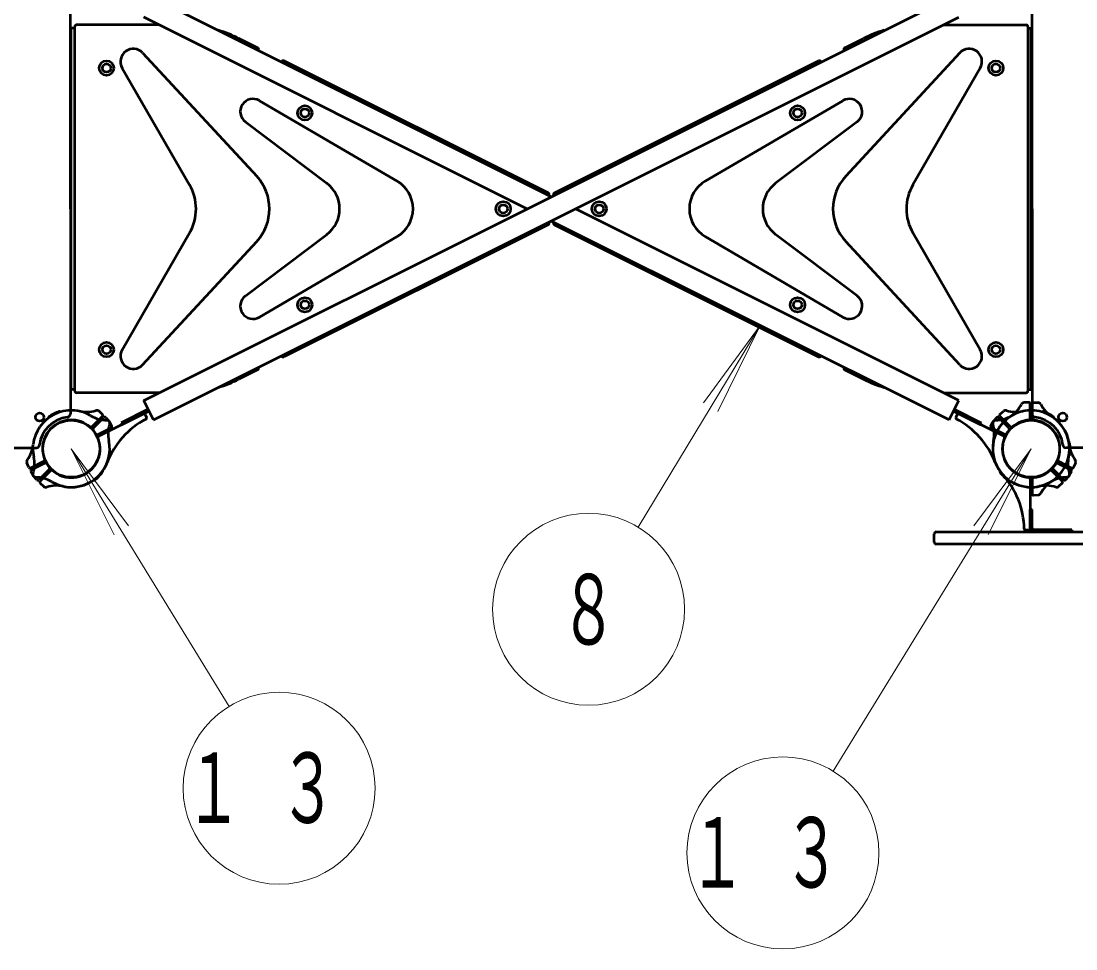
# Model space of a CAD drawing. Units: millimetres on the paper, scale 1:50. Extents: x -385 to 0, y -594 to 267.
# Drawn here: x -225.25 to -192.28, y 116.38 to 145.39 of the extents above; entities that cross this region are included whole.
import ezdxf
from ezdxf.enums import TextEntityAlignment as Align

# ---------------------------------------------------------------- set-up
doc = ezdxf.new("R2010")
doc.units = ezdxf.units.MM
doc.layers.add('LY_1', color=140, linetype='Continuous', lineweight=50)
doc.styles.add('ＭＳ ゴシック', font='')
doc.styles.get('ＭＳ ゴシック').set_extended_font_data('MS Gothic')

msp = doc.modelspace()

# ---------------------------------------------------------------- linework, layer by layer
at = {"layer": 'LY_1'}
for p, q in [((-221.42, 133.528), (-196.25, 146.113)), ((-208.683, 139.896), (-221.116, 146.113)), ((-223.713, 139.516), (-223.713, 145.924)), ((-193.653, 139.516), (-193.653, 145.924)), ((-209.444, 139.516), (-221.42, 145.505)), ((-221.116, 132.919), (-195.946, 145.505)), ((-223.583, 145.166), (-223.683, 145.166)), ((-223.683, 133.866), (-223.683, 145.166)), ((-223.583, 145.206), (-223.583, 133.826)), ((-220.944, 145.266), (-223.523, 145.266)), ((-196.423, 145.266), (-193.843, 145.266)), ((-193.783, 145.206), (-193.783, 133.826)), ((-193.783, 145.166), (-193.683, 145.166)), ((-193.683, 133.866), (-193.683, 145.166)), ((-217.86, 144.552), (-218.444, 144.844)), ((-199.507, 144.552), (-198.922, 144.844)), ((-221.454, 144.391), (-217.889, 140.534)), ((-208.782, 140.012), (-217.037, 144.14)), ((-208.585, 140.012), (-200.329, 144.14)), ((-195.913, 144.391), (-199.478, 140.534)), ((-222.094, 143.919), (-219.986, 140.266)), ((-195.273, 143.919), (-197.381, 140.266)), ((-217.801, 142.898), (-213.496, 140.379)), ((-199.565, 142.898), (-203.871, 140.379)), ((-218.244, 142.234), (-215.694, 140.315)), ((-199.123, 142.234), (-201.672, 140.315)), ((-223.713, 139.516), (-223.713, 133.108)), ((-195.946, 133.528), (-207.923, 139.516)), ((-193.653, 139.516), (-193.653, 133.108)), ((-196.25, 132.919), (-208.683, 139.136)), ((-208.782, 139.02), (-217.037, 134.892)), ((-208.585, 139.02), (-200.329, 134.892)), ((-222.094, 135.113), (-219.986, 138.767)), ((-221.454, 134.641), (-217.889, 138.498)), ((-218.244, 136.799), (-215.694, 138.717)), ((-217.801, 136.134), (-213.496, 138.653)), ((-199.565, 136.134), (-203.871, 138.653)), ((-199.123, 136.799), (-201.672, 138.717)), ((-195.913, 134.641), (-199.478, 138.498)), ((-195.273, 135.113), (-197.381, 138.767)), ((-217.86, 134.48), (-218.444, 134.188)), ((-199.507, 134.48), (-198.922, 134.188)), ((-223.583, 133.866), (-223.683, 133.866)), ((-193.783, 133.866), (-193.683, 133.866)), ((-220.944, 133.766), (-223.523, 133.766)), ((-221.116, 132.919), (-221.42, 133.528)), ((-196.423, 133.766), (-193.843, 133.766)), ((-196.25, 132.919), (-195.946, 133.528)), ((-221.283, 133.252), (-222.123, 132.832)), ((-196.084, 133.252), (-195.243, 132.832)), ((-193.755, 133.465), (-193.9, 133.46)), ((-193.713, 132.954), (-193.713, 133.425)), ((-193.653, 132.954), (-193.653, 133.425)), ((-193.612, 133.465), (-193.455, 133.459)), ((-224.391, 132.985), (-224.393, 132.988)), ((-224.034, 133.164), (-224.035, 133.167)), ((-223.042, 132.7), (-222.709, 133.033)), ((-222.999, 132.658), (-222.666, 132.991)), ((-222.831, 132.408), (-221.426, 133.111)), ((-222.71, 133.091), (-222.816, 133.19)), ((-222.609, 132.99), (-222.509, 132.883)), ((-221.254, 133.195), (-222.095, 132.775)), ((-221.371, 133.092), (-221.329, 132.995)), ((-196.113, 133.195), (-195.272, 132.775)), ((-195.995, 133.092), (-196.037, 132.995)), ((-194.535, 132.408), (-195.941, 133.111)), ((-194.758, 132.99), (-194.857, 132.883)), ((-194.367, 132.658), (-194.701, 132.991)), ((-194.325, 132.7), (-194.658, 133.033)), ((-194.657, 133.091), (-194.551, 133.19)), ((-193.333, 133.164), (-193.332, 133.167)), ((-192.975, 132.985), (-192.974, 132.988)), ((-222.858, 132.462), (-222.437, 132.673)), ((-222.42, 132.728), (-222.489, 132.856)), ((-222.095, 132.775), (-222.123, 132.832)), ((-195.272, 132.775), (-195.243, 132.832)), ((-194.947, 132.728), (-194.877, 132.856)), ((-194.508, 132.462), (-194.93, 132.673)), ((-192.5, 132.216), (-192.497, 132.216)), ((-231.183, 132.046), (-224.776, 132.046)), ((-186.183, 132.046), (-192.591, 132.046)), ((-225.011, 131.432), (-225.076, 131.575)), ((-224.535, 131.624), (-224.957, 131.413)), ((-224.508, 131.57), (-224.93, 131.359)), ((-192.858, 131.57), (-192.437, 131.359)), ((-192.831, 131.624), (-192.41, 131.413)), ((-192.5, 131.816), (-192.497, 131.816)), ((-192.356, 131.432), (-192.29, 131.575)), ((-224.947, 131.304), (-224.877, 131.177)), ((-224.367, 131.374), (-224.701, 131.041)), ((-224.325, 131.332), (-224.658, 130.999)), ((-222.705, 131.321), (-222.703, 131.319)), ((-194.661, 131.321), (-194.664, 131.319)), ((-193.042, 131.332), (-192.709, 130.999)), ((-192.999, 131.374), (-192.666, 131.041)), ((-192.42, 131.304), (-192.489, 131.177)), ((-224.758, 131.042), (-224.865, 131.157)), ((-224.657, 130.941), (-224.542, 130.834)), ((-222.988, 131.038), (-222.986, 131.036)), ((-194.379, 131.038), (-194.381, 131.036)), ((-193.713, 131.079), (-193.713, 129.507)), ((-193.653, 131.079), (-193.653, 130.608)), ((-192.71, 130.941), (-192.825, 130.834)), ((-192.609, 131.042), (-192.501, 131.157)), ((-193.612, 130.568), (-193.467, 130.573)), ((-193.713, 129.536), (-193.713, 130.116)), ((-193.649, 130.116), (-193.713, 130.116)), ((-193.649, 129.536), (-193.649, 130.116)), ((-196.713, 129.096), (-196.713, 129.356)), ((-196.653, 129.416), (-175.713, 129.416)), ((-193.755, 129.467), (-193.86, 129.473)), ((-192.413, 129.48), (-193.593, 129.48)), ((-192.413, 129.416), (-193.593, 129.416)), ((-192.413, 129.48), (-192.413, 129.416)), ((-175.713, 129.036), (-196.653, 129.036))]:
    msp.add_line(p, q, dxfattribs=at)
at = {"layer": 'LY_1', "color": 7, "lineweight": 13}
for p, q in [((-205.964, 129.566), (-202.154, 135.871)), ((-202.154, 135.871), (-203.923, 133.449)), ((-202.154, 135.871), (-203.476, 133.178)), ((-223.683, 132.016), (-221.9, 129.604)), ((-223.683, 132.016), (-222.346, 129.331)), ((-218.754, 123.963), (-223.683, 132.016)), ((-199.871, 121.938), (-193.683, 132.016)), ((-193.683, 132.016), (-195.47, 129.606)), ((-193.683, 132.016), (-195.024, 129.332))]:
    msp.add_line(p, q, dxfattribs=at)
at = {"layer": 'LY_1'}
for centre, radius in [((-222.583, 143.916), 0.23), ((-194.783, 143.916), 0.23), ((-222.583, 143.916), 0.13), ((-194.783, 143.916), 0.13), ((-216.383, 142.516), 0.23), ((-216.383, 142.516), 0.13), ((-200.983, 142.516), 0.23), ((-200.983, 142.516), 0.13), ((-210.183, 139.516), 0.23), ((-210.183, 139.516), 0.13), ((-207.183, 139.516), 0.23), ((-207.183, 139.516), 0.13), ((-216.383, 136.516), 0.23), ((-216.383, 136.516), 0.13), ((-200.983, 136.516), 0.23), ((-200.983, 136.516), 0.13), ((-222.583, 135.116), 0.23), ((-222.583, 135.116), 0.13), ((-194.783, 135.116), 0.23), ((-194.783, 135.116), 0.13), ((-224.673, 133.006), 0.13), ((-223.683, 132.016), 0.891), ((-193.683, 132.016), 0.891), ((-192.693, 133.006), 0.13)]:
    msp.add_circle(centre, radius, dxfattribs=at)
at = {"layer": 'LY_1', "color": 7, "lineweight": 13}
for centre in [(-207.516, 126.998), (-217.188, 121.404), (-201.44, 119.382)]:
    msp.add_circle(centre, 3, dxfattribs=at)
at = {"layer": 'LY_1'}
for centre, radius, start, end in [((-223.523, 145.206), 0.06, 90, 180), ((-220.233, 141.266), 4, 63.435, 73.3713), ((-197.133, 141.266), 4, 106.6287, 116.565), ((-193.843, 145.206), 0.06, 0, 90), ((-221.747, 144.119), 0.4, 42.7479, 209.9798), ((-217.887, 144.498), 0.06, 333.435, 63.435), ((-199.48, 144.498), 0.06, 116.565, 206.5651), ((-195.619, 144.119), 0.4, 330.0202, 137.2521), ((-217.064, 144.087), 0.06, 63.435, 153.4349), ((-200.303, 144.087), 0.06, 26.565, 116.565), ((-218.003, 142.553), 0.4, 59.6685, 233.0404), ((-199.363, 142.553), 0.4, 306.9596, 120.3315), ((-218.99, 139.516), 1.5, 317.2521, 42.7479), ((-198.376, 139.516), 1.5, 137.2521, 222.7479), ((-221.285, 139.516), 1.5, 330.0202, 29.9798), ((-216.296, 139.516), 1, 306.9596, 53.0404), ((-214.001, 139.516), 1, 300.3315, 59.6685), ((-203.366, 139.516), 1, 120.3315, 239.6685), ((-201.071, 139.516), 1, 126.9596, 180), ((-196.081, 139.516), 1.5, 150.0202, 209.9798), ((-208.808, 139.959), 0.06, 333.435, 63.435), ((-208.558, 139.959), 0.06, 116.565, 206.5651), ((-201.071, 139.516), 1, 180, 233.0404), ((-208.808, 139.073), 0.06, 296.565, 26.565), ((-208.558, 139.073), 0.06, 153.4349, 243.4349), ((-218.003, 136.479), 0.4, 126.9596, 300.3315), ((-199.363, 136.479), 0.4, 239.6685, 53.0404), ((-221.747, 134.913), 0.4, 150.0202, 317.2521), ((-217.064, 134.946), 0.06, 206.5651, 296.565), ((-200.303, 134.946), 0.06, 243.4349, 333.435), ((-195.619, 134.913), 0.4, 222.7479, 29.9798), ((-217.887, 134.534), 0.06, 296.565, 26.565), ((-199.48, 134.534), 0.06, 153.4349, 243.4349), ((-220.233, 137.766), 4, 286.6287, 296.565), ((-197.133, 137.766), 4, 243.4349, 253.3713), ((-223.523, 133.826), 0.06, 180, 270), ((-193.843, 133.826), 0.06, 270, 0), ((-223.683, 132.016), 1.2, 59.2923, 116.565), ((-223.683, 132.016), 1.2, 77.7272, 91.4325), ((-223.216, 134.166), 1, 257.7272, 287.5412), ((-222.884, 133.117), 0.1, 47, 107.5412), ((-194.483, 133.117), 0.1, 72.4588, 133), ((-194.151, 134.166), 1, 252.4588, 282.2728), ((-194.873, 133.867), 1, 302.7272, 332.5412), ((-193.683, 132.016), 1.2, 63.435, 120.7078), ((-193.897, 133.36), 0.1, 92, 152.5412), ((-193.897, 133.36), 0.1, 92, 152.5412), ((-193.683, 132.016), 1.2, 88.5675, 102.2728), ((-193.753, 133.425), 0.04, 0, 92), ((-193.613, 133.425), 0.04, 88, 180), ((-193.47, 133.36), 0.1, 27.4588, 88), ((-192.494, 133.867), 1, 207.4588, 237.2728), ((-223.683, 132.016), 1.2, 116.565, 173.8379), ((-223.683, 132.016), 1, 96.7872, 173.2128), ((-224.375, 132.997), 0.02, 125.192, 206.5651), ((-223.683, 132.016), 1.22, 116.565, 125.192), ((-223.683, 132.016), 0.9, 49.2707, 135), ((-223.683, 132.016), 1.22, 107.9381, 116.565), ((-223.683, 132.016), 0.9, 30.8357, 116.565), ((-224.053, 133.158), 0.02, 26.565, 107.9381), ((-223.813, 133.108), 0.1, 276.7872, 0), ((-222.56, 133.908), 1, 239.2922, 269.1062), ((-222.737, 133.062), 0.04, 315, 47), ((-222.638, 132.963), 0.04, 43, 135), ((-222.577, 132.808), 0.1, 28.565, 89.1062), ((-220.141, 130.641), 2.6, 117.6492, 158.7823), ((-222.582, 132.815), 0.1, 342.4588, 43), ((-221.408, 133.076), 0.04, 23.565, 116.565), ((-221.366, 132.979), 0.04, 297.6492, 23.565), ((-196.001, 132.979), 0.04, 156.4349, 242.3508), ((-197.226, 130.641), 2.6, 21.2177, 62.3508), ((-195.959, 133.076), 0.04, 63.435, 156.4349), ((-194.784, 132.815), 0.1, 137, 197.5412), ((-193.683, 132.016), 1.2, 122.7272, 180), ((-194.79, 132.808), 0.1, 90.8938, 151.4349), ((-194.807, 133.908), 1, 270.8938, 300.7077), ((-194.729, 132.963), 0.04, 45, 137), ((-194.63, 133.062), 0.04, 133, 225), ((-193.683, 132.016), 0.9, 94.2707, 180), ((-193.683, 132.016), 0.9, 63.435, 149.1643), ((-193.683, 132.016), 0.9, 45, 130.7293), ((-193.753, 132.954), 0.04, 274.2707, 0), ((-193.553, 133.108), 0.1, 180, 263.2128), ((-193.613, 132.954), 0.04, 180, 265.7293), ((-193.683, 132.016), 0.9, 0, 85.7293), ((-193.683, 132.016), 1, 6.7872, 83.2128), ((-193.314, 133.158), 0.02, 72.0619, 153.4349), ((-193.683, 132.016), 1.22, 63.435, 72.0619), ((-193.683, 132.016), 1.2, 6.1621, 63.435), ((-193.683, 132.016), 1.22, 54.808, 63.435), ((-193.683, 132.016), 1.2, 0, 57.2728), ((-192.992, 132.997), 0.02, 333.435, 54.808), ((-223.683, 132.016), 0.9, 116.565, 202.2944), ((-223.683, 132.016), 0.9, 135, 220.7293), ((-223.07, 132.728), 0.04, 229.2707, 315), ((-223.683, 132.016), 0.9, 315, 40.7293), ((-222.971, 132.629), 0.04, 135, 220.7293), ((-221.534, 132.484), 1, 162.4588, 192.2728), ((-222.455, 132.709), 0.04, 296.565, 28.565), ((-194.912, 132.709), 0.04, 151.4349, 243.4349), ((-195.833, 132.484), 1, 347.7272, 17.5412), ((-193.683, 132.016), 0.9, 139.2707, 225), ((-194.396, 132.629), 0.04, 319.2707, 45), ((-194.297, 132.728), 0.04, 225, 310.7293), ((-193.683, 132.016), 0.9, 337.7056, 63.435), ((-193.683, 132.016), 0.9, 319.2707, 45), ((-223.683, 132.016), 0.9, 296.565, 22.2944), ((-222.876, 132.498), 0.04, 210.8357, 296.565), ((-222.814, 132.373), 0.04, 116.565, 202.2944), ((-223.683, 132.016), 1.2, 315, 12.2728), ((-193.683, 132.016), 1.2, 167.7272, 225), ((-193.683, 132.016), 0.9, 157.7056, 243.4349), ((-194.553, 132.373), 0.04, 337.7056, 63.435), ((-194.49, 132.498), 0.04, 243.4349, 329.1643), ((-192.497, 132.196), 0.02, 8.6269, 90), ((-225.871, 132.252), 1, 324.0239, 353.8379), ((-223.683, 132.016), 1.2, 178.5675, 192.2728), ((-224.776, 132.146), 0.1, 270, 353.2128), ((-193.683, 132.016), 1.2, 180, 222.2172), ((-193.683, 132.016), 0.9, 180, 265.7293), ((-193.683, 132.016), 0.9, 274.2707, 0), ((-193.683, 132.016), 1.2, 302.7272, 0), ((-192.591, 132.146), 0.1, 186.7872, 270), ((-193.683, 132.016), 1.2, 347.7272, 1.4325), ((-191.496, 132.252), 1, 186.1621, 215.9761), ((-193.683, 132.016), 1.22, 0, 8.6269), ((-193.683, 132.016), 1.22, 351.3731, 0), ((-224.98, 131.606), 0.1, 144.0239, 204.5651), ((-225.833, 131.548), 1, 342.4588, 12.2728), ((-224.553, 131.66), 0.04, 296.565, 22.2944), ((-224.49, 131.534), 0.04, 30.8357, 116.565), ((-223.683, 132.016), 0.9, 210.8357, 296.565), ((-223.683, 132.016), 1.2, 296.565, 338.7823), ((-193.683, 132.016), 1.2, 201.2177, 243.4349), ((-193.683, 132.016), 0.9, 243.4349, 329.1643), ((-192.876, 131.534), 0.04, 63.435, 149.1643), ((-192.814, 131.66), 0.04, 157.7056, 243.4349), ((-191.534, 131.548), 1, 167.7272, 197.5412), ((-192.497, 131.836), 0.02, 270, 351.3731), ((-192.386, 131.606), 0.1, 335.435, 35.9761), ((-224.975, 131.449), 0.04, 204.5651, 296.565), ((-224.912, 131.324), 0.04, 116.565, 208.5651), ((-224.784, 131.217), 0.1, 162.4588, 223), ((-224.396, 131.403), 0.04, 315, 40.7293), ((-224.297, 131.304), 0.04, 49.2707, 135), ((-223.683, 132.016), 0.9, 229.2707, 315), ((-223.683, 132.016), 1.22, 315, 323.6269), ((-222.717, 131.304), 0.02, 323.6269, 45), ((-194.65, 131.304), 0.02, 135, 216.3731), ((-193.683, 132.016), 1.22, 216.3731, 225), ((-193.683, 132.016), 0.9, 225, 310.7293), ((-193.07, 131.304), 0.04, 45, 130.7293), ((-192.971, 131.403), 0.04, 139.2707, 225), ((-192.582, 131.217), 0.1, 317, 17.5412), ((-192.455, 131.324), 0.04, 331.435, 63.435), ((-192.392, 131.449), 0.04, 243.4349, 335.435), ((-224.79, 131.224), 0.1, 208.5651, 269.1062), ((-224.79, 131.224), 0.1, 208.5651, 269.1062), ((-224.807, 130.125), 1, 59.2923, 89.1062), ((-224.729, 131.07), 0.04, 223, 315), ((-224.63, 130.971), 0.04, 135, 227), ((-223.683, 132.016), 1.2, 239.2922, 296.565), ((-223.683, 132.016), 1.2, 257.7272, 315), ((-222.972, 131.05), 0.02, 225, 306.3731), ((-223.683, 132.016), 1.22, 306.3731, 315), ((-196.498, 129.463), 2.6, 1.0841, 42.2172), ((-193.683, 132.016), 1.22, 225, 233.6269), ((-193.683, 132.016), 1.2, 225, 282.2728), ((-194.395, 131.05), 0.02, 233.6269, 315), ((-193.683, 132.016), 1.2, 243.4349, 300.7077), ((-193.753, 131.079), 0.04, 0, 85.7293), ((-193.613, 131.079), 0.04, 94.2707, 180), ((-192.494, 130.165), 1, 122.7272, 152.5412), ((-192.56, 130.125), 1, 90.8938, 120.7078), ((-192.737, 130.971), 0.04, 313, 45), ((-192.638, 131.07), 0.04, 225, 317), ((-192.577, 131.224), 0.1, 270.8938, 331.435), ((-192.577, 131.224), 0.1, 270.8938, 331.435), ((-224.483, 130.915), 0.1, 227, 287.5412), ((-224.151, 129.866), 1, 77.7272, 107.5412), ((-193.613, 130.608), 0.04, 180, 272), ((-193.47, 130.673), 0.1, 272, 332.5412), ((-193.216, 129.866), 1, 72.4588, 102.2728), ((-192.884, 130.915), 0.1, 252.4588, 313), ((-196.653, 129.356), 0.06, 90, 180), ((-193.858, 129.513), 0.04, 181.0841, 267), ((-193.753, 129.507), 0.04, 267, 0), ((-193.593, 129.536), 0.12, 180, 270), ((-193.593, 129.536), 0.056, 180, 270), ((-196.653, 129.096), 0.06, 180, 270)]:
    msp.add_arc(centre, radius, start, end, dxfattribs=at)

# ---------------------------------------------------------------- texts
at = {"layer": 'LY_1', "color": 7, "style": 'ＭＳ ゴシック', "width": 0.6}
msp.add_text('８', height=2.199, dxfattribs=at).set_placement((-207.516, 126.998), align=Align.MIDDLE_CENTER)
at = {"layer": 'LY_1', "color": 7, "char_height": 2.199, "attachment_point": 5, "style": 'ＭＳ ゴシック'}
for insert in [(-217.188, 121.404), (-201.44, 119.382)]:
    msp.add_mtext('\\T1.64;\\W0.6;１３', dxfattribs=dict(at, insert=insert))

doc.saveas('drawing.dxf')
